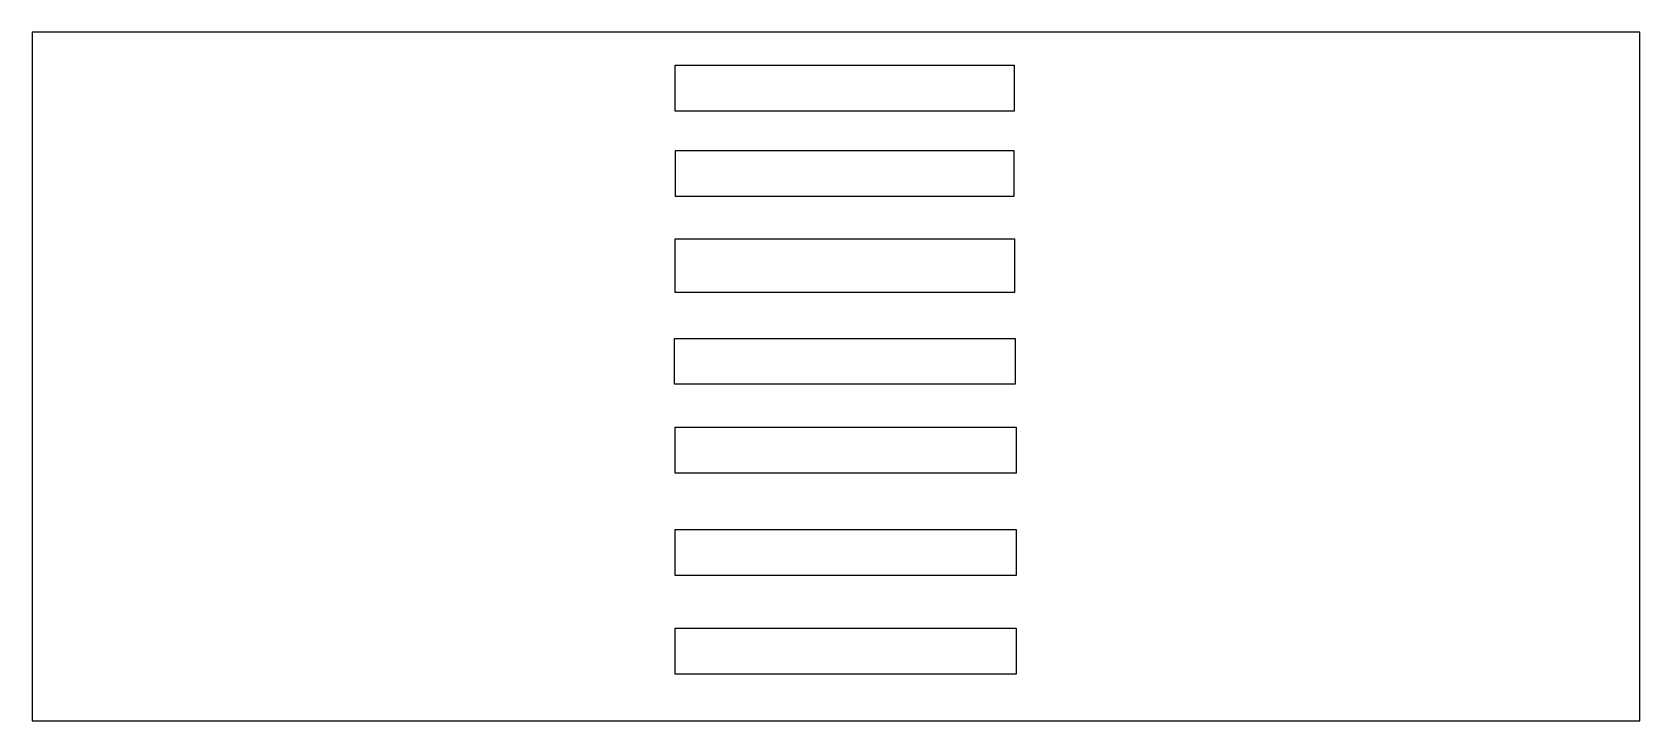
# Model space of a CAD drawing. Header units: centimetres. Extents: x 0 to 35, y 0 to 15.
import ezdxf

# ---------------------------------------------------------------- set-up
doc = ezdxf.new("R2010")
doc.units = ezdxf.units.CM
doc.header["$MEASUREMENT"] = 0
doc.layers.add('road v1 v12_Sketch4', color=7, linetype='Continuous')

msp = doc.modelspace()

# ---------------------------------------------------------------- linework, layer by layer
at = {"layer": 'road v1 v12_Sketch4'}
for p, q in [((0, 15, 1), (0, 0, 1)), ((35, 15, 1), (0, 15, 1)), ((35, 15, 1), (0, 15, 1)), ((0, 15, 1), (0, 0, 1)), ((35, 0, 1), (35, 15, 1)), ((35, 0, 1), (35, 15, 1)), ((14, 13.279, 1), (14, 14.279, 1)), ((14, 14.279, 1), (21.376, 14.279, 1)), ((14, 14.279, 1), (21.376, 14.279, 1)), ((14, 13.279, 1), (14, 14.279, 1)), ((21.376, 14.279, 1), (21.376, 13.279, 1)), ((21.376, 14.279, 1), (21.376, 13.279, 1)), ((21.376, 13.279, 1), (14, 13.279, 1)), ((21.376, 13.279, 1), (14, 13.279, 1)), ((14.004, 11.42, 1), (14.004, 12.42, 1)), ((14.004, 12.42, 1), (21.372, 12.42, 1)), ((14.004, 11.42, 1), (14.004, 12.42, 1)), ((14.004, 12.42, 1), (21.372, 12.42, 1)), ((21.372, 12.42, 1), (21.372, 11.42, 1)), ((21.372, 12.42, 1), (21.372, 11.42, 1)), ((21.372, 11.42, 1), (14.004, 11.42, 1)), ((21.372, 11.42, 1), (14.004, 11.42, 1)), ((14, 10.5, 1), (21.386, 10.5, 1)), ((14, 9.331, 1), (14, 10.5, 1)), ((14, 10.5, 1), (21.386, 10.5, 1)), ((14, 9.331, 1), (14, 10.5, 1)), ((21.386, 10.5, 1), (21.386, 9.331, 1)), ((21.386, 10.5, 1), (21.386, 9.331, 1)), ((21.386, 9.331, 1), (14, 9.331, 1)), ((21.386, 9.331, 1), (14, 9.331, 1)), ((13.983, 8.33, 1), (21.403, 8.33, 1)), ((13.983, 7.33, 1), (13.983, 8.33, 1)), ((13.983, 7.33, 1), (13.983, 8.33, 1)), ((13.983, 8.33, 1), (21.403, 8.33, 1)), ((21.403, 8.33, 1), (21.403, 7.33, 1)), ((21.403, 8.33, 1), (21.403, 7.33, 1)), ((21.403, 7.33, 1), (13.983, 7.33, 1)), ((21.403, 7.33, 1), (13.983, 7.33, 1)), ((14, 6.396, 1), (21.425, 6.396, 1)), ((14, 5.396, 1), (14, 6.396, 1)), ((14, 5.396, 1), (14, 6.396, 1)), ((14, 6.396, 1), (21.425, 6.396, 1)), ((21.425, 6.396, 1), (21.425, 5.396, 1)), ((21.425, 6.396, 1), (21.425, 5.396, 1)), ((21.425, 5.396, 1), (14, 5.396, 1)), ((21.425, 5.396, 1), (14, 5.396, 1)), ((14, 4.168, 1), (21.425, 4.168, 1)), ((14, 3.168, 1), (14, 4.168, 1)), ((14, 3.168, 1), (14, 4.168, 1)), ((14, 4.168, 1), (21.425, 4.168, 1)), ((21.425, 4.168, 1), (21.425, 3.168, 1)), ((21.425, 4.168, 1), (21.425, 3.168, 1)), ((21.425, 3.168, 1), (14, 3.168, 1)), ((21.425, 3.168, 1), (14, 3.168, 1)), ((14, 1.016, 1), (14, 2.016, 1)), ((14, 1.016, 1), (14, 2.016, 1)), ((14, 2.016, 1), (21.425, 2.016, 1)), ((14, 2.016, 1), (21.425, 2.016, 1)), ((21.425, 2.016, 1), (21.425, 1.016, 1)), ((21.425, 2.016, 1), (21.425, 1.016, 1)), ((21.425, 1.016, 1), (14, 1.016, 1)), ((21.425, 1.016, 1), (14, 1.016, 1)), ((0, 0, 1), (35, 0, 1)), ((0, 0, 1), (35, 0, 1))]:
    msp.add_line(p, q, dxfattribs=at)

doc.saveas('drawing.dxf')
